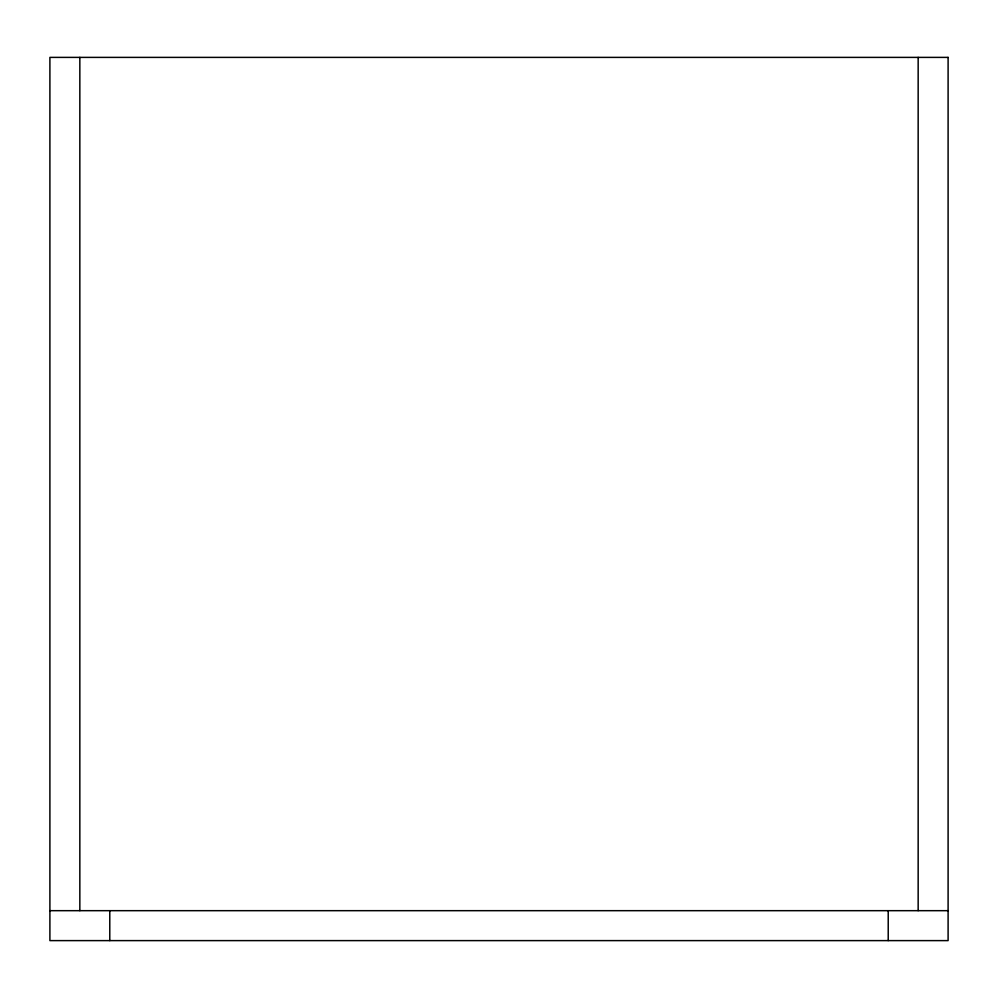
<?xml version="1.0" encoding="UTF-8"?>
<svg xmlns="http://www.w3.org/2000/svg" width="998" height="998" viewBox="0 0 998 998"><rect width="100%" height="100%" fill="white"/><g stroke="black" fill="none" stroke-linecap="round" stroke-linejoin="round"><path stroke-width="1.5" d="M49.9 910.675L948.1 910.675M918.16 57.385L918.16 910.675M888.22 910.675L888.22 940.615M109.78 910.675L109.78 940.615M79.84 57.385L79.84 910.675M948.1 57.385L49.9 57.385L49.9 940.615L948.1 940.615L948.1 57.385"/></g></svg>
